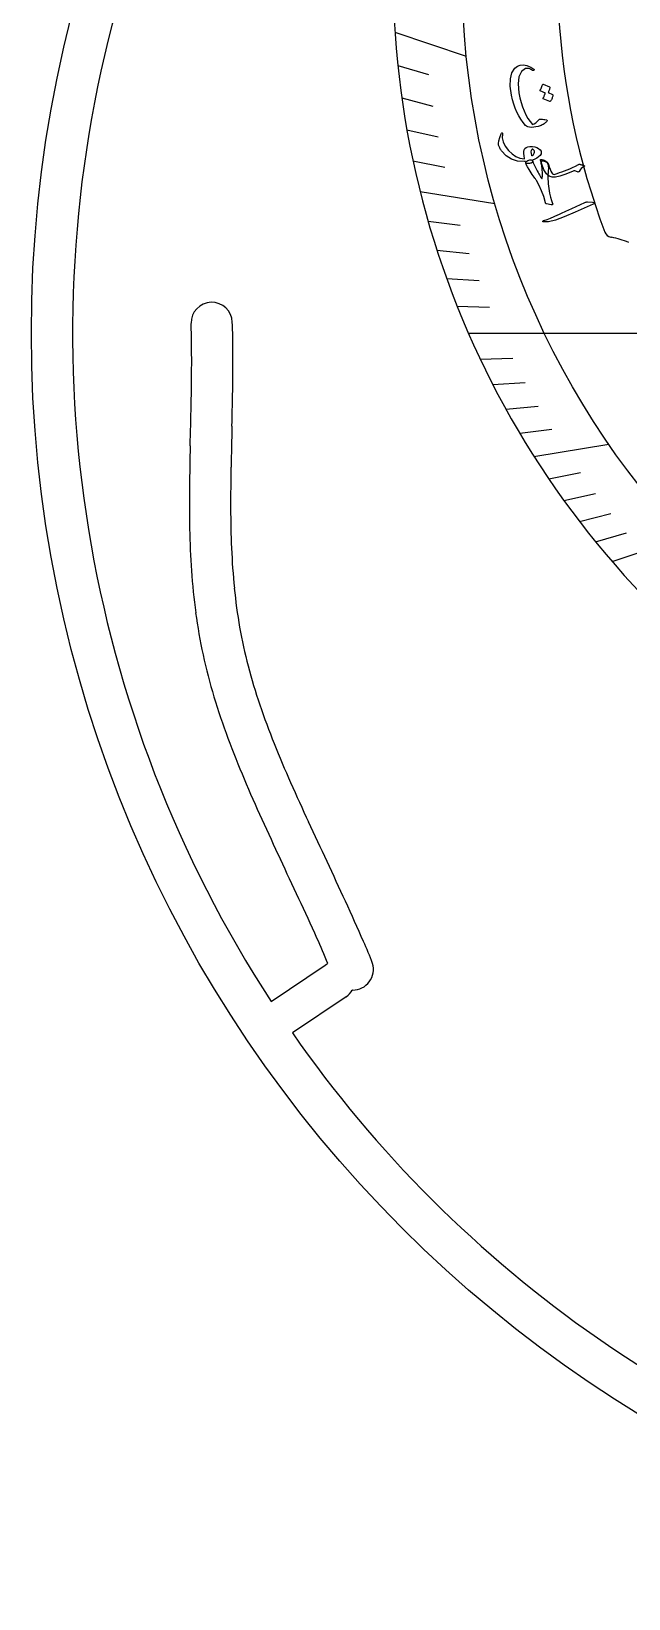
# Model space of a CAD drawing. Header units: millimetres. Extents: x -40.3 to 40.3, y -40.3 to 40.3.
# Drawn here: x -40.32 to -21.29, y -40.32 to 9.61 of the extents above; entities that cross this region are included whole.
import ezdxf

# ---------------------------------------------------------------- set-up
doc = ezdxf.new("R2010")
doc.units = ezdxf.units.MM
for name, color, linetype in [('CUT_INNER', 6, 'Continuous'), ('CUT_OUTER', 1, 'Continuous'), ('ENGRAVE', 7, 'Continuous'), ('ENGRAVE_FINE', 8, 'Continuous'), ('TEXT', 5, 'Continuous')]:
    doc.layers.add(name, color=color, linetype=linetype)

msp = doc.modelspace()

# ---------------------------------------------------------------- linework, layer by layer
at = {"layer": 'CUT_INNER'}
for points in [[(-21.856, 3.056), (-21.835, 3.052)], [(-32.683, -21.297), (-30.965, -20.141), (-30.914, -20.111), (-30.872, -20.09)], [(-30.086, -20.934), (-30.097, -20.934)], [(-30.289, -21.145), (-32.007, -22.301)]]:
    msp.add_lwpolyline(points, dxfattribs=at)
for centre, radius, start, end in [((0, 11.523), 23.56, 354.6887, 200.6515), ((0, 0), 39.01, 117.6704, 213.0897), ((0, 11.523), 28.802, 128.2866, 241.45), ((-21.812, 3.302), 0.25, 200.5664, 259.7866), ((-22.7, -0.852), 3.999, 69.3236, 77.5049), ((-34.578, 0.323), 0.657, 1.728, 181.1108), ((-71.296, -0.899), 36.081, 359.8633, 1.9192), ((-43.548, -0.227), 9.644, 359.4865, 3.3824), ((-81.225, -0.965), 47.325, 359.169, 0.7892), ((-101.48, -0.814), 66.265, 358.7292, 359.8521), ((-152.009, 0.061), 118.116, 358.53086, 359.16947), ((-505.589, 8.144), 470.473, 358.57017, 358.73), ((200.223, -8.977), 234.231, 178.52975, 178.85016), ((59.285, -5.953), 94.576, 178.57138, 179.36931), ((23.875, -5.439), 57.849, 178.84912, 180.13316), ((7.85, -5.387), 43.139, 179.3691, 181.1301), ((-1.444, -5.499), 32.53, 180.1303, 182.3932), ((-7.305, -5.687), 27.98, 181.1288, 183.8629), ((-11.49, -5.919), 22.474, 182.3929, 185.6307), ((-14.428, -6.167), 20.841, 183.8646, 187.565), ((-16.718, -6.434), 17.221, 185.634, 189.8298), ((-18.374, -6.69), 16.861, 187.5699, 192.2016), ((-19.159, -6.843), 14.746, 189.8825, 194.7918), ((-17.88, -6.535), 17.376, 192.3568, 196.9086), ((-15.579, -5.884), 18.452, 194.8321, 198.835), ((-12.805, -4.993), 22.681, 196.9061, 200.4196), ((-9.058, -3.662), 25.342, 198.8293, 201.8167), ((-4.242, -1.808), 31.816, 200.4147, 202.9337), ((2.614, 1.004), 37.912, 201.8087, 203.8478), ((12.996, 5.481), 50.533, 202.9293, 204.5196), ((30.967, 13.528), 68.908, 203.84076, 204.98397), ((69.636, 31.312), 112.785, 204.51704, 205.23025), ((-538.02, -253.87), 559.78, 24.90864, 25.19453), ((-541.222, -256.524), 562.491, 25.08784, 25.22965), ((-103.444, -51.57), 79.112, 24.09167, 25.08978), ((-80.981, -41.41), 55.773, 23.2565, 24.6978), ((-55.827, -30.41), 27.005, 22.4653, 24.3462), ((-36.279, -22.493), 7.239, 19.4331, 25.4034), ((-30.081, -20.277), 0.657, 269.5728, 16.9636), ((-30.622, -20.649), 0.597, 303.8144, 331.5234), ((-0.001, -0.002), 39.008, 214.8653, 255.463)]:
    msp.add_arc(centre, radius, start, end, dxfattribs=at)
at = {"layer": 'CUT_OUTER'}
msp.add_circle((0, 0), 40.325, dxfattribs=at)
at = {"layer": 'ENGRAVE'}
for points in [[(-28.737, 9.586), (-26.463, 8.827)], [(-27.936, 4.514), (-25.552, 4.129)], [(-26.396, 0), (-20.549, 0)], [(-24.307, -3.928), (-21.922, -3.543)], [(-21.819, -7.278), (-19.545, -6.52)]]:
    msp.add_lwpolyline(points, dxfattribs=at)
msp.add_circle((0, 11.523), 26.6, dxfattribs=at)
at = {"layer": 'ENGRAVE_FINE'}
for points in [[(-28.646, 8.53), (-27.664, 8.238)], [(-28.519, 7.495), (-27.526, 7.234)], [(-28.357, 6.48), (-27.355, 6.251)], [(-28.162, 5.486), (-27.152, 5.289)], [(-27.681, 3.565), (-26.658, 3.434)], [(-27.398, 2.639), (-26.37, 2.54)], [(-27.088, 1.736), (-26.058, 1.67)], [(-26.754, 0.856), (-25.721, 0.823)], [(-26.017, -0.833), (-24.985, -0.8)], [(-25.617, -1.642), (-24.587, -1.576)], [(-25.198, -2.427), (-24.171, -2.328)], [(-24.761, -3.189), (-23.738, -3.058)], [(-23.837, -4.644), (-22.826, -4.447)], [(-23.352, -5.336), (-22.35, -5.107)], [(-22.854, -6.006), (-21.861, -5.745)], [(-22.342, -6.653), (-21.36, -6.361)]]:
    msp.add_lwpolyline(points, dxfattribs=at)
at = {"layer": 'TEXT'}
for points in [[(-23.899, 6.744), (-23.917, 6.724), (-23.937, 6.704), (-23.959, 6.685), (-23.985, 6.667), (-24.012, 6.65), (-24.041, 6.634), (-24.073, 6.619), (-24.107, 6.605), (-24.175, 6.582), (-24.245, 6.566), (-24.315, 6.556), (-24.386, 6.554), (-24.451, 6.559), (-24.505, 6.571), (-24.548, 6.591), (-24.58, 6.619), (-24.655, 6.711), (-24.724, 6.812), (-24.789, 6.921), (-24.848, 7.038), (-24.902, 7.163), (-24.949, 7.295), (-24.991, 7.436), (-25.026, 7.584), (-25.065, 7.866), (-25.059, 8.103), (-25.009, 8.293), (-24.915, 8.437), (-24.835, 8.501), (-24.745, 8.536), (-24.645, 8.544), (-24.535, 8.525), (-24.51, 8.517), (-24.485, 8.507), (-24.46, 8.496), (-24.434, 8.483), (-24.407, 8.468), (-24.379, 8.452), (-24.351, 8.434), (-24.322, 8.415), (-24.313, 8.408), (-24.308, 8.401), (-24.305, 8.393), (-24.305, 8.384), (-24.306, 8.378), (-24.31, 8.373), (-24.315, 8.368), (-24.323, 8.364), (-24.33, 8.362), (-24.337, 8.362), (-24.344, 8.364), (-24.351, 8.368), (-24.38, 8.386), (-24.409, 8.402), (-24.438, 8.415), (-24.469, 8.426), (-24.497, 8.433), (-24.524, 8.435), (-24.55, 8.433), (-24.573, 8.426), (-24.706, 8.329), (-24.786, 8.168), (-24.813, 7.941), (-24.784, 7.651), (-24.753, 7.494), (-24.715, 7.345), (-24.67, 7.206), (-24.619, 7.076), (-24.562, 6.954), (-24.498, 6.842), (-24.428, 6.738), (-24.352, 6.643), (-24.303, 6.664), (-24.251, 6.698), (-24.195, 6.747), (-24.137, 6.809), (-24.131, 6.812), (-24.118, 6.814), (-24.1, 6.816), (-24.076, 6.816), (-24.074, 6.816), (-24.071, 6.815), (-24.07, 6.815), (-24.068, 6.815), (-24.035, 6.813), (-23.997, 6.809), (-23.955, 6.801), (-23.908, 6.791), (-23.894, 6.785), (-23.887, 6.775), (-23.889, 6.762), (-23.899, 6.744)], [(-23.712, 7.597), (-23.708, 7.595), (-23.706, 7.591), (-23.704, 7.585), (-23.704, 7.579), (-23.709, 7.553), (-23.715, 7.529), (-23.723, 7.504), (-23.731, 7.481), (-23.741, 7.458), (-23.751, 7.435), (-23.764, 7.412), (-23.777, 7.389), (-23.782, 7.385), (-23.787, 7.382), (-23.793, 7.381), (-23.799, 7.383), (-24.009, 7.468), (-24.012, 7.47), (-24.013, 7.475), (-24.012, 7.482), (-24.008, 7.49), (-24.004, 7.497), (-23.999, 7.506), (-23.993, 7.52), (-23.986, 7.537), (-23.978, 7.558), (-23.968, 7.583), (-23.956, 7.612), (-23.943, 7.644), (-24.106, 7.714), (-24.111, 7.718), (-24.113, 7.723), (-24.112, 7.73), (-24.107, 7.739), (-24.104, 7.747), (-24.098, 7.759), (-24.09, 7.775), (-24.08, 7.796), (-24.069, 7.822), (-24.056, 7.852), (-24.041, 7.888), (-24.023, 7.928), (-24.02, 7.932), (-24.017, 7.934), (-24.013, 7.935), (-24.009, 7.933), (-23.808, 7.841), (-23.804, 7.838), (-23.801, 7.834), (-23.8, 7.829), (-23.799, 7.822), (-23.803, 7.801), (-23.808, 7.78), (-23.814, 7.759), (-23.821, 7.739), (-23.829, 7.719), (-23.838, 7.7), (-23.848, 7.681), (-23.859, 7.663)], [(-24.61, 5.468), (-24.827, 5.477), (-25.021, 5.536), (-25.192, 5.645), (-25.338, 5.805), (-25.354, 5.828), (-25.37, 5.851), (-25.384, 5.875), (-25.396, 5.898), (-25.408, 5.921), (-25.418, 5.943), (-25.426, 5.966), (-25.433, 5.988), (-25.438, 6.045), (-25.426, 6.125), (-25.397, 6.227), (-25.352, 6.351), (-25.344, 6.365), (-25.336, 6.374), (-25.328, 6.378), (-25.318, 6.377), (-25.31, 6.372), (-25.305, 6.365), (-25.304, 6.355), (-25.306, 6.342), (-25.318, 6.22), (-25.29, 6.092), (-25.224, 5.958), (-25.118, 5.819), (-25.006, 5.712), (-24.885, 5.631), (-24.754, 5.576), (-24.613, 5.547), (-24.609, 5.548), (-24.606, 5.551), (-24.604, 5.554), (-24.603, 5.557), (-24.619, 5.645), (-24.626, 5.721), (-24.626, 5.785), (-24.617, 5.838), (-24.595, 5.882), (-24.558, 5.915), (-24.506, 5.937), (-24.439, 5.947), (-24.43, 5.948), (-24.421, 5.948), (-24.411, 5.948), (-24.402, 5.948), (-24.392, 5.947), (-24.381, 5.947), (-24.37, 5.946), (-24.358, 5.945), (-24.281, 5.932), (-24.214, 5.91), (-24.158, 5.88), (-24.112, 5.84), (-24.082, 5.796), (-24.072, 5.752), (-24.081, 5.707), (-24.111, 5.661), (-24.157, 5.616), (-24.213, 5.577), (-24.28, 5.543), (-24.357, 5.514), (-24.356, 5.509), (-24.355, 5.505), (-24.353, 5.5), (-24.351, 5.496), (-24.35, 5.492), (-24.348, 5.487), (-24.347, 5.482), (-24.346, 5.477), (-24.345, 5.46), (-24.352, 5.444), (-24.368, 5.43), (-24.391, 5.418), (-24.418, 5.409), (-24.445, 5.403), (-24.474, 5.399), (-24.504, 5.398), (-24.53, 5.4), (-24.55, 5.405), (-24.563, 5.412), (-24.57, 5.422), (-24.581, 5.469), (-24.586, 5.469), (-24.592, 5.468), (-24.6, 5.468), (-24.61, 5.468)], [(-23.85, 5.17), (-23.857, 5.105), (-23.861, 5.039), (-23.862, 4.97), (-23.861, 4.9), (-23.857, 4.828), (-23.851, 4.754), (-23.842, 4.679), (-23.832, 4.603), (-23.807, 4.456), (-23.779, 4.328), (-23.747, 4.219), (-23.712, 4.128), (-23.709, 4.118), (-23.709, 4.109), (-23.712, 4.101), (-23.718, 4.094), (-23.726, 4.089), (-23.735, 4.086), (-23.744, 4.084), (-23.755, 4.085), (-23.906, 4.118), (-23.919, 4.122), (-23.928, 4.13), (-23.935, 4.14), (-23.938, 4.154), (-23.994, 4.35), (-24.061, 4.534), (-24.14, 4.706), (-24.23, 4.866), (-24.235, 4.875), (-24.245, 4.89), (-24.259, 4.911), (-24.278, 4.939), (-24.3, 4.972), (-24.328, 5.012), (-24.36, 5.057), (-24.395, 5.109), (-24.463, 5.211), (-24.515, 5.298), (-24.55, 5.369), (-24.57, 5.424), (-24.569, 5.44), (-24.556, 5.457), (-24.533, 5.475), (-24.499, 5.495), (-24.441, 5.516), (-24.396, 5.52), (-24.366, 5.507), (-24.348, 5.477), (-24.331, 5.429), (-24.301, 5.362), (-24.258, 5.277), (-24.202, 5.173), (-24.174, 5.121), (-24.149, 5.076), (-24.127, 5.037), (-24.109, 5.004), (-24.094, 4.978), (-24.083, 4.959), (-24.076, 4.947), (-24.072, 4.941), (-24.07, 4.939), (-24.069, 4.938), (-24.067, 4.936), (-24.066, 4.935), (-24.066, 4.934), (-24.065, 4.933), (-24.064, 4.932), (-24.064, 4.931), (-24.058, 4.924), (-24.054, 4.922), (-24.05, 4.925), (-24.049, 4.932), (-24.043, 4.963), (-24.039, 4.996), (-24.037, 5.03), (-24.036, 5.065), (-24.036, 5.101), (-24.038, 5.139), (-24.04, 5.178), (-24.044, 5.218), (-24.048, 5.257), (-24.053, 5.296), (-24.058, 5.333), (-24.065, 5.371), (-24.072, 5.407), (-24.08, 5.442), (-24.089, 5.475), (-24.099, 5.507), (-24.1, 5.516), (-24.099, 5.522), (-24.094, 5.527), (-24.086, 5.529), (-24.072, 5.528), (-24.058, 5.526), (-24.043, 5.523), (-24.029, 5.519), (-24.015, 5.515), (-24, 5.51), (-23.985, 5.504), (-23.969, 5.498), (-23.938, 5.484), (-23.914, 5.468), (-23.895, 5.451), (-23.881, 5.432), (-23.861, 5.381), (-23.849, 5.321), (-23.845, 5.25), (-23.85, 5.17)], [(-24.363, 5.655), (-24.324, 5.692), (-24.299, 5.728), (-24.288, 5.764), (-24.29, 5.798), (-24.3, 5.817), (-24.312, 5.833), (-24.328, 5.846), (-24.345, 5.856), (-24.354, 5.859), (-24.363, 5.857), (-24.371, 5.852), (-24.379, 5.843), (-24.395, 5.812), (-24.402, 5.771), (-24.398, 5.721), (-24.385, 5.66), (-24.382, 5.654), (-24.378, 5.651), (-24.371, 5.652), (-24.363, 5.655)], [(-23.631, 5.059), (-23.562, 5.084), (-23.49, 5.111), (-23.414, 5.139), (-23.335, 5.17), (-23.252, 5.203), (-23.166, 5.238), (-23.075, 5.276), (-22.98, 5.316), (-22.887, 5.371), (-22.874, 5.375), (-22.861, 5.377), (-22.849, 5.377), (-22.836, 5.375), (-22.829, 5.373), (-22.821, 5.371), (-22.81, 5.368), (-22.796, 5.364), (-22.781, 5.36), (-22.763, 5.355), (-22.743, 5.349), (-22.72, 5.344), (-22.712, 5.341), (-22.706, 5.338), (-22.702, 5.333), (-22.7, 5.327), (-22.699, 5.321), (-22.702, 5.316), (-22.707, 5.31), (-22.715, 5.305), (-22.758, 5.276), (-22.799, 5.241), (-22.836, 5.199), (-22.87, 5.152), (-22.88, 5.14), (-22.891, 5.133), (-22.904, 5.132), (-22.918, 5.136), (-23.003, 5.166), (-23.012, 5.167), (-23.024, 5.167), (-23.039, 5.164), (-23.056, 5.159), (-23.288, 5.066), (-23.477, 5.002), (-23.624, 4.968), (-23.728, 4.963), (-23.823, 4.996), (-23.91, 5.076), (-23.988, 5.203), (-24.056, 5.377), (-24.069, 5.444), (-24.057, 5.483), (-24.018, 5.491), (-23.954, 5.471), (-23.945, 5.466), (-23.937, 5.462), (-23.928, 5.458), (-23.92, 5.455), (-23.912, 5.451), (-23.904, 5.447), (-23.896, 5.444), (-23.889, 5.44), (-23.874, 5.431), (-23.862, 5.419), (-23.852, 5.403), (-23.846, 5.384), (-23.82, 5.297), (-23.794, 5.222), (-23.768, 5.158), (-23.741, 5.105), (-23.72, 5.077), (-23.695, 5.06), (-23.665, 5.054), (-23.631, 5.059)], [(-22.441, 4.166), (-22.389, 4.158), (-22.368, 4.146), (-22.377, 4.128), (-22.416, 4.105), (-22.988, 3.856), (-23.339, 3.703), (-23.625, 3.599), (-23.848, 3.545), (-24.006, 3.541), (-24.02, 3.545), (-24.029, 3.55), (-24.032, 3.557), (-24.029, 3.563), (-24.023, 3.57), (-24.015, 3.576), (-24.005, 3.582), (-23.991, 3.587), (-23.887, 3.621), (-23.778, 3.663), (-23.664, 3.711), (-23.546, 3.766), (-23.515, 3.78), (-23.431, 3.818), (-23.294, 3.88), (-23.104, 3.966), (-22.685, 4.16), (-22.662, 4.169), (-22.64, 4.175), (-22.619, 4.178), (-22.6, 4.178)]]:
    msp.add_lwpolyline(points, close=True, dxfattribs=at)

doc.saveas('drawing.dxf')
